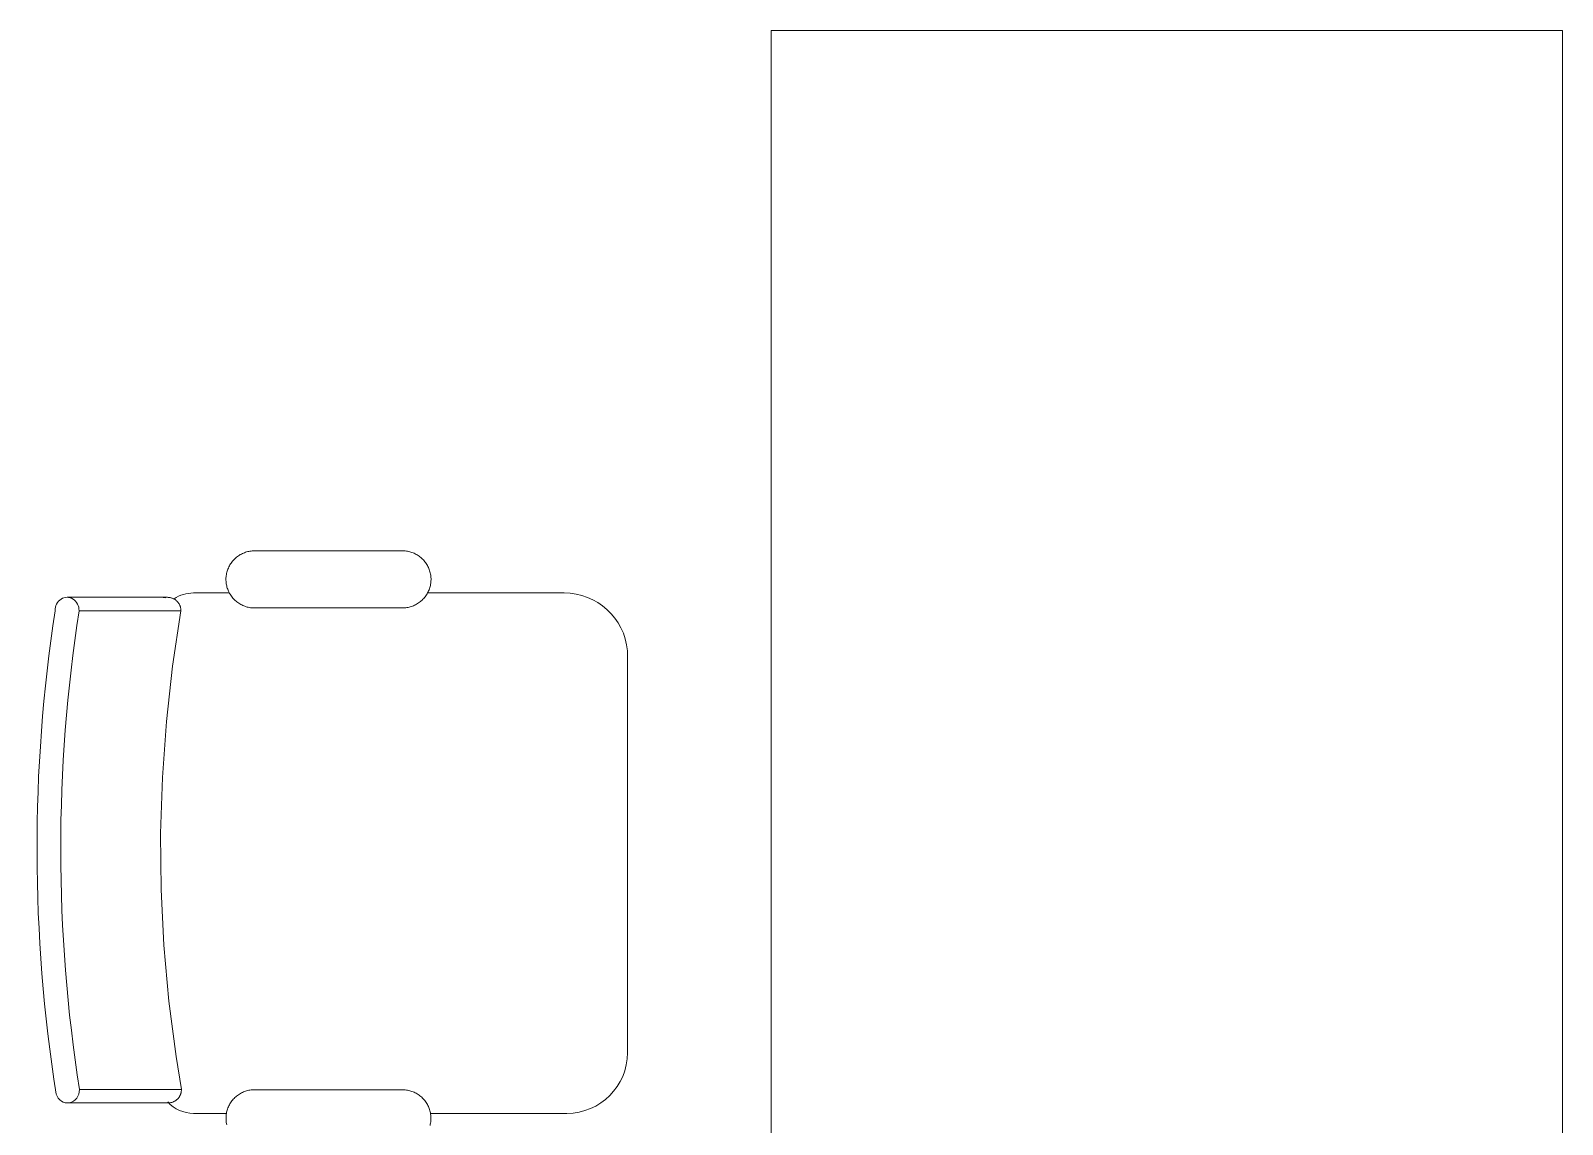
# Model space of a CAD drawing. Header units: inches. Extents: x 1 to 4637, y -664 to 702.
# Drawn here: x 1096.5 to 1154.6, y -128.9 to -87.4 of the extents above; entities that cross this region are included whole.
import ezdxf

# ---------------------------------------------------------------- set-up
doc = ezdxf.new("R2010")
doc.units = ezdxf.units.IN
doc.header["$MEASUREMENT"] = 0
doc.layers.add('I-FURN', color=30, linetype='Continuous', lineweight=9)

# ---------------------------------------------------------------- blocks, each defined once
blk = doc.blocks.new('Desk - Group 3 - No Side Chairs-V13-New Construction - Tel_Data_Elec Plan')
at = {"layer": 'I-FURN'}
for p, q in [((31.82, 26.236), (31.82, 22.373)), ((49.991, 22.39), (49.991, 26.251)), ((30.919, 21.914), (30.919, 20.658)), ((50.662, 20.542), (50.662, 21.914)), ((31.814, 13.99), (31.814, 19.598)), ((50.093, 19.598), (50.093, 13.99)), ((52.262, 13.99), (52.262, 19.598)), ((30.919, 12.929), (30.919, 7.752)), ((50.662, 7.862), (50.662, 13.043)), ((33.217, 5.454), (48.467, 5.454)), ((10.904, 0), (72, 0)), ((72, 0), (72, -30)), ((72, -30), (0, -30))]:
    blk.add_line(p, q, dxfattribs=at)
at = {"layer": 'I-FURN', "flags": 128}
for points in [[(31.313, 26.692), (31.313, 26.057), (31.313, 25.477), (31.313, 24.953), (31.313, 24.487), (31.313, 24.079), (31.313, 23.73), (31.313, 23.44), (31.313, 23.21), (31.313, 23.04), (31.313, 22.931), (31.313, 22.882), (31.313, 22.879)], [(50.498, 22.896), (50.498, 22.926), (50.498, 23.017), (50.498, 23.168), (50.498, 23.38), (50.498, 23.652), (50.498, 23.983), (50.498, 24.372), (50.498, 24.82), (50.498, 25.326), (50.498, 25.889), (50.498, 26.507), (50.498, 26.708)], [(31.313, 22.879), (31.313, 22.909), (31.313, 23), (31.313, 23.081)], [(31.82, 22.371), (31.8, 22.372), (31.78, 22.373), (31.759, 22.375), (31.739, 22.378), (31.719, 22.382), (31.699, 22.386), (31.68, 22.391), (31.66, 22.397), (31.641, 22.404), (31.622, 22.411), (31.604, 22.42), (31.586, 22.429), (31.568, 22.438), (31.551, 22.449), (31.534, 22.46), (31.517, 22.472), (31.501, 22.484), (31.485, 22.497), (31.47, 22.511), (31.456, 22.525), (31.442, 22.54), (31.429, 22.556), (31.416, 22.571), (31.404, 22.588), (31.393, 22.605), (31.382, 22.622), (31.373, 22.64), (31.363, 22.658), (31.355, 22.676), (31.347, 22.695), (31.34, 22.714), (31.334, 22.733), (31.329, 22.753), (31.324, 22.773), (31.32, 22.793), (31.317, 22.813), (31.315, 22.833), (31.313, 22.853), (31.313, 22.873), (31.313, 22.879)], [(49.991, 22.389), (47.891, 22.708), (45.781, 22.943), (43.662, 23.094), (41.54, 23.16), (39.416, 23.141), (37.295, 23.037), (35.18, 22.848), (33.074, 22.575), (31.82, 22.371)], [(50.498, 22.896), (50.497, 22.876), (50.496, 22.855), (50.494, 22.835), (50.491, 22.815), (50.488, 22.795), (50.483, 22.775), (50.478, 22.756), (50.472, 22.736), (50.465, 22.717), (50.458, 22.698), (50.449, 22.68), (50.44, 22.662), (50.431, 22.644), (50.42, 22.626), (50.409, 22.609), (50.397, 22.593), (50.385, 22.577), (50.372, 22.561), (50.358, 22.546), (50.344, 22.532), (50.329, 22.518), (50.314, 22.505), (50.298, 22.492), (50.281, 22.48), (50.265, 22.469), (50.247, 22.458), (50.23, 22.448), (50.212, 22.439), (50.193, 22.431), (50.174, 22.423), (50.155, 22.416), (50.136, 22.41), (50.116, 22.404), (50.097, 22.4), (50.077, 22.396), (50.057, 22.393), (50.037, 22.391), (50.016, 22.389), (49.996, 22.389), (49.991, 22.389)], [(50.498, 23.098), (50.498, 22.972), (50.498, 22.906), (50.498, 22.896)], [(31.814, 19.598), (31.813, 19.642), (31.811, 19.685), (31.806, 19.728), (31.8, 19.771), (31.793, 19.813), (31.783, 19.856), (31.772, 19.897), (31.759, 19.939), (31.745, 19.98), (31.729, 20.02), (31.711, 20.059), (31.692, 20.098), (31.671, 20.136), (31.649, 20.173), (31.625, 20.209), (31.6, 20.245), (31.573, 20.279), (31.546, 20.312), (31.516, 20.344), (31.486, 20.375), (31.454, 20.404), (31.421, 20.432), (31.388, 20.459), (31.353, 20.485), (31.317, 20.509), (31.28, 20.532), (31.242, 20.553), (31.203, 20.572), (31.164, 20.59), (31.124, 20.607), (31.083, 20.622), (31.042, 20.635), (31.001, 20.647), (30.958, 20.657), (30.916, 20.665), (30.873, 20.671), (30.83, 20.676), (30.787, 20.679), (30.744, 20.68), (30.7, 20.68), (30.657, 20.678), (30.614, 20.674), (30.571, 20.668), (30.528, 20.661), (30.486, 20.652)], [(52.262, 19.598), (52.261, 19.642), (52.258, 19.685), (52.254, 19.728), (52.248, 19.771), (52.24, 19.814), (52.231, 19.856), (52.219, 19.898), (52.207, 19.939), (52.192, 19.98), (52.176, 20.021), (52.158, 20.06), (52.139, 20.099), (52.118, 20.137), (52.096, 20.174), (52.072, 20.211), (52.047, 20.246), (52.02, 20.28), (51.993, 20.313), (51.963, 20.345), (51.933, 20.376), (51.901, 20.406), (51.868, 20.434), (51.834, 20.461), (51.799, 20.486), (51.763, 20.511), (51.726, 20.533), (51.688, 20.554), (51.65, 20.574), (51.61, 20.592), (51.57, 20.609), (51.53, 20.624), (51.488, 20.637), (51.447, 20.649), (51.404, 20.658), (51.362, 20.667), (51.319, 20.673), (51.276, 20.678), (51.233, 20.681), (51.189, 20.682), (51.146, 20.682), (51.103, 20.68), (51.059, 20.676), (51.016, 20.67), (50.974, 20.663), (50.931, 20.654), (50.889, 20.643), (50.848, 20.631), (50.807, 20.617), (50.766, 20.601), (50.726, 20.584), (50.687, 20.565), (50.649, 20.545), (50.612, 20.523), (50.575, 20.5), (50.54, 20.475), (50.505, 20.449), (50.472, 20.421), (50.439, 20.392), (50.408, 20.362), (50.378, 20.331), (50.349, 20.298), (50.322, 20.264), (50.296, 20.23), (50.272, 20.194), (50.249, 20.157), (50.227, 20.12), (50.207, 20.081), (50.188, 20.042), (50.171, 20.002), (50.156, 19.962), (50.142, 19.92), (50.13, 19.879), (50.12, 19.837), (50.111, 19.794), (50.104, 19.751), (50.099, 19.708), (50.096, 19.665), (50.094, 19.622), (50.093, 19.598)], [(30.463, 12.942), (30.506, 12.932), (30.548, 12.924), (30.591, 12.917), (30.634, 12.912), (30.677, 12.909), (30.72, 12.908), (30.764, 12.908), (30.807, 12.911), (30.85, 12.914), (30.893, 12.92), (30.936, 12.927), (30.978, 12.936), (31.02, 12.947), (31.061, 12.959), (31.102, 12.973), (31.143, 12.989), (31.182, 13.006), (31.221, 13.025), (31.259, 13.045), (31.297, 13.067), (31.333, 13.09), (31.369, 13.115), (31.403, 13.141), (31.437, 13.169), (31.469, 13.198), (31.5, 13.228), (31.53, 13.259), (31.559, 13.292), (31.586, 13.325), (31.612, 13.36), (31.636, 13.396), (31.659, 13.432), (31.681, 13.47), (31.701, 13.508), (31.719, 13.547), (31.736, 13.587), (31.752, 13.628), (31.765, 13.669), (31.777, 13.71), (31.788, 13.752), (31.796, 13.795), (31.803, 13.837), (31.809, 13.88), (31.812, 13.923), (31.814, 13.967), (31.814, 13.99)], [(50.093, 13.99), (50.094, 13.947), (50.097, 13.903), (50.101, 13.86), (50.107, 13.817), (50.115, 13.775), (50.125, 13.732), (50.136, 13.69), (50.148, 13.649), (50.163, 13.608), (50.179, 13.568), (50.197, 13.528), (50.216, 13.489), (50.237, 13.451), (50.259, 13.414), (50.283, 13.378), (50.308, 13.343), (50.335, 13.308), (50.363, 13.275), (50.392, 13.243), (50.422, 13.212), (50.454, 13.183), (50.487, 13.155), (50.521, 13.128), (50.556, 13.102), (50.592, 13.078), (50.629, 13.055), (50.667, 13.034), (50.705, 13.014), (50.745, 12.996), (50.785, 12.98), (50.825, 12.965), (50.867, 12.952), (50.908, 12.94), (50.951, 12.93), (50.993, 12.922), (51.036, 12.915), (51.079, 12.91), (51.122, 12.907), (51.166, 12.906), (51.209, 12.906), (51.252, 12.909), (51.296, 12.912), (51.339, 12.918), (51.381, 12.925), (51.424, 12.934), (51.466, 12.945), (51.507, 12.957), (51.548, 12.971), (51.589, 12.987), (51.629, 13.004), (51.668, 13.023), (51.706, 13.044), (51.743, 13.065), (51.78, 13.089), (51.816, 13.114), (51.85, 13.14), (51.884, 13.167), (51.916, 13.196), (51.947, 13.226), (51.977, 13.258), (52.006, 13.29), (52.033, 13.324), (52.059, 13.359), (52.083, 13.395), (52.106, 13.431), (52.128, 13.469), (52.148, 13.507), (52.167, 13.546), (52.184, 13.586), (52.199, 13.627), (52.213, 13.668), (52.225, 13.71), (52.235, 13.752), (52.244, 13.794), (52.251, 13.837), (52.256, 13.88), (52.26, 13.923), (52.261, 13.967), (52.262, 13.99)]]:
    blk.add_lwpolyline(points, dxfattribs=at)
at = {"layer": 'I-FURN'}
for centre, radius, start, end in [((32.238, 21.914), 1.319, 132.18734, 180), ((49.344, 21.914), 1.319, 360, 33.79107), ((33.217, 7.752), 2.298, 180, 270), ((48.243, 7.862), 2.419, 275.31931, 360)]:
    blk.add_arc(centre, radius, start, end, dxfattribs=at)
for centre, major_axis, ratio, start_param, end_param in [((40.955, -20.806), (54.092, 0), 0.899459, 1.402966, 1.74368), ((31.82, 26.692), (0.507, 0), 0.899459, 1.913366, 4.712389), ((40.955, -20.806), (53.092, 0), 0.899459, 1.399774, 1.74371), ((49.991, 26.708), (-0.507, 0), 0.899459, 1.570796, 4.712389), ((31.82, 23.081), (0.507, 0), 0.99468, 2.996027, 3.185649), ((49.991, 23.098), (-0.507, 0), 0.99468, 2.879793, 3.141593)]:
    blk.add_ellipse(centre, major_axis=major_axis, ratio=ratio, start_param=start_param, end_param=end_param, dxfattribs=at)

msp = doc.modelspace()

# ---------------------------------------------------------------- block references
at = {"layer": 'I-FURN', "rotation": 89.99999999999991}
msp.add_blockref('Desk - Group 3 - No Side Chairs-V13-New Construction - Tel_Data_Elec Plan', (1124.586, -159.396), dxfattribs=at)

doc.saveas('drawing.dxf')
